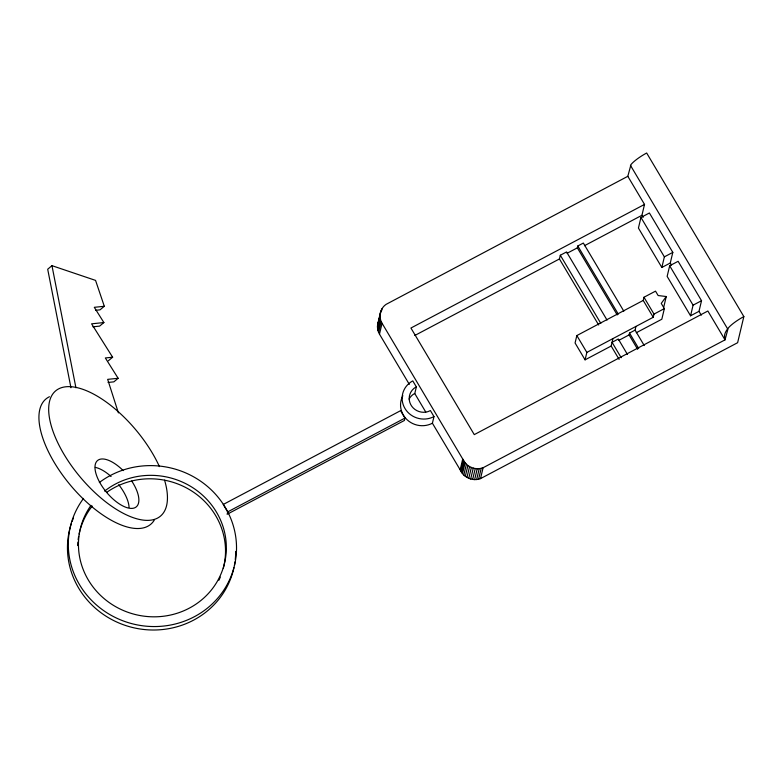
<?xml version="1.0" encoding="UTF-8"?>
<svg xmlns="http://www.w3.org/2000/svg" width="783" height="783" viewBox="0 0 783 783"><rect width="100%" height="100%" fill="white"/><g stroke="black" fill="none" stroke-linecap="round" stroke-linejoin="round"><path stroke-width="1.17" d="M409.333 384.394L379.481 334.155C377.161 330.279 376.789 325.327 378.61 321.187M743.85 316.577A18.831 4.258 -30.7 0 0 728.2 328.116L725.019 339.871L483.101 467.735C476.201 470.387 467.696 467.49 463.957 461.089L382.065 323.271C378.238 317.164 380.058 308.433 386.039 304.391L627.819 176.302L631 164.547A18.831 4.258 -30.7 0 1 646.66 153.008L743.85 316.577L737.625 342.7L480.508 478.619C472.736 481.662 463.399 477.473 460.179 469.839L432.402 423.221L433.978 416.585L430.396 410.556L427.968 411.652A14.202 13.517 13.4 0 1 410.684 404.498A14.202 13.517 13.4 0 1 415.47 387.321L416.36 386.919L412.778 380.89A21.307 20.28 13.4 0 0 404.958 408.481A21.307 20.28 13.4 0 0 433.978 416.585M460.796 470.886L463.34 460.032M461.422 471.934L463.957 461.089M460.179 469.839L462.714 458.985M461.95 472.766L464.515 461.892M227.295 513.482L227.677 511.896L223.253 504.458L400.563 410.684L404.958 418.083L404.39 420.471L227.109 514.284M377.563 324.867L380.548 312.104M378.864 320.1L381.204 310.303M377.435 326.775L380.029 315.892M381.575 310.782L382.084 308.6M377.563 328.694L380.156 317.81M377.954 330.583L380.538 319.699M378.59 332.413L381.184 321.529M379.481 334.155L382.065 323.271M425.766 412.054L414.775 393.555L416.36 386.919M462.479 473.588L465.073 462.704M463.8 475.056L466.394 464.182M465.308 476.358L467.901 465.474M466.971 477.464L469.565 466.58M468.772 478.354L471.366 467.471M470.671 479.01L473.265 468.126M472.638 479.431L475.232 468.547M474.635 479.607L477.229 468.723M476.641 479.519L479.235 468.635M478.609 479.196L481.202 468.312M480.508 478.619L483.101 467.735M598.672 324.994L559.434 258.958L560.315 255.238L566.559 251.94L607.04 320.071M617.219 314.932L577.355 247.849L577.795 245.989L583.335 243.053L623.826 311.194M663.73 307.151L666.255 296.532L658.141 295.534L655.528 291.139L643.988 297.246L643.225 300.427L576.836 335.564L575.074 342.993L585.077 359.837L611.171 346.027L612.942 338.599M585.077 359.837L586.849 352.399L576.836 335.564M640.954 217.449L638.429 228.068L661.841 267.473L670.287 263L672.812 252.38L649.401 212.976L640.954 217.449L664.366 256.853L661.841 267.473M643.166 217.371L641.933 215.296L644.526 204.412L627.819 176.302M637.636 349.306L629.092 334.918L629.532 333.059L635.082 330.132L635.962 326.413M586.849 352.399L653.237 317.272L653.991 314.091L643.988 297.246M669.671 265.77L667.145 276.389L690.557 315.794L698.994 311.331L701.529 300.711L678.117 261.307L669.671 265.77L693.082 305.174L690.557 315.794M666.255 296.532L661.253 303.403L664.346 308.61L661.821 319.229L636.315 332.716M95.585 310.303L100.038 309.843L104.305 306.28L95.555 280.392L51.962 265.662L47.694 269.225L70.95 387.742M104.305 306.28L94.293 307.318L103.885 322.557L99.617 326.12L92.913 326.814M108.357 360.777L112.625 357.214L91.591 323.829L103.885 322.557M112.625 357.214L105.333 357.958L118.135 378.287L113.868 381.85L108.054 382.447M644.526 204.412L410.928 328.028L474.273 434.624L707.871 311.008L725.019 339.871M567.137 253.252L577.355 247.849M414.814 335.476L559.434 258.958M584.48 245.696L641.933 215.296M664.366 256.853L672.812 252.38M227.677 511.896L404.958 418.083M653.991 314.091L664.346 308.61M618.864 340.331L629.092 334.918M693.082 305.174L701.529 300.711M414.775 393.555L413.894 393.957A14.202 13.517 13.4 0 0 409.069 399.144M118.135 378.287L107.662 379.364L118.399 412.905M630.432 165.33L727.632 328.899L726.693 330.172A64.969 14.681 -30.7 0 0 725.361 338.403M670.287 263L671.462 264.987M698.994 311.331L701.284 315.167M643.225 300.427L653.237 317.272M635.082 330.132L644.243 345.548M577.795 245.989L618.276 314.12M629.532 333.059L638.693 348.474M627.447 354.435L618.286 339.019L612.052 342.308L621.213 357.723M560.315 255.238L600.806 323.369M611.171 346.027L619.108 359.387M51.962 265.662L75.922 387.771M233.941 567.695A84.339 80.258 13.4 0 1 130.291 626.919A84.339 80.258 13.4 0 1 71.37 523.543M72.144 521.341A84.339 80.258 13.4 0 1 73.436 518.072M235.703 551.438A84.339 80.258 13.4 0 1 235.262 559.591M234.969 561.93A84.339 80.258 13.4 0 1 234.411 565.404M220.317 577.081A74.131 70.548 13.4 0 1 218.888 580.262M77.674 545.565A74.131 70.548 13.4 0 1 77.889 542.11M78.134 539.8A74.131 70.548 13.4 0 1 78.643 536.355M79.073 534.075A74.131 70.548 13.4 0 1 79.876 530.717M80.179 529.611A74.131 70.548 13.4 0 1 92.237 506.063M106.645 492.409A74.131 70.548 13.4 0 1 192.246 491.332A74.131 70.548 13.4 0 1 223.282 568.35M99.343 482.514A84.339 80.258 13.4 0 1 233.892 527.84A84.339 80.258 13.4 0 1 137.309 624.912A84.339 80.258 13.4 0 1 83.546 498.389M104.619 491.088A74.131 70.548 13.4 0 1 223.635 528.633A74.131 70.548 13.4 0 1 140.686 615.663A74.131 70.548 13.4 0 1 90.955 505.417M432.402 423.221A21.307 20.28 13.4 0 1 407.14 419.786A21.307 20.28 13.4 0 1 402.873 395.709M164.567 480.155A81.677 36.478 50.1 0 1 99.813 497.029A81.677 36.478 50.1 0 1 58.842 388.769A81.677 36.478 50.1 0 1 159.438 466.619M131.71 481.016A30.185 13.477 50.1 0 1 126.592 507.541A30.185 13.477 50.1 0 1 95.046 468.919A30.185 13.477 50.1 0 1 123.215 470.612M154.271 520.157A81.677 36.478 50.1 0 1 71.312 486.204A81.677 36.478 50.1 0 1 49.446 396.736M95.34 467.392A30.185 13.477 50.1 0 1 111.078 476.495M118.683 484.638A30.185 13.477 50.1 0 1 129.078 507.325"/></g></svg>
